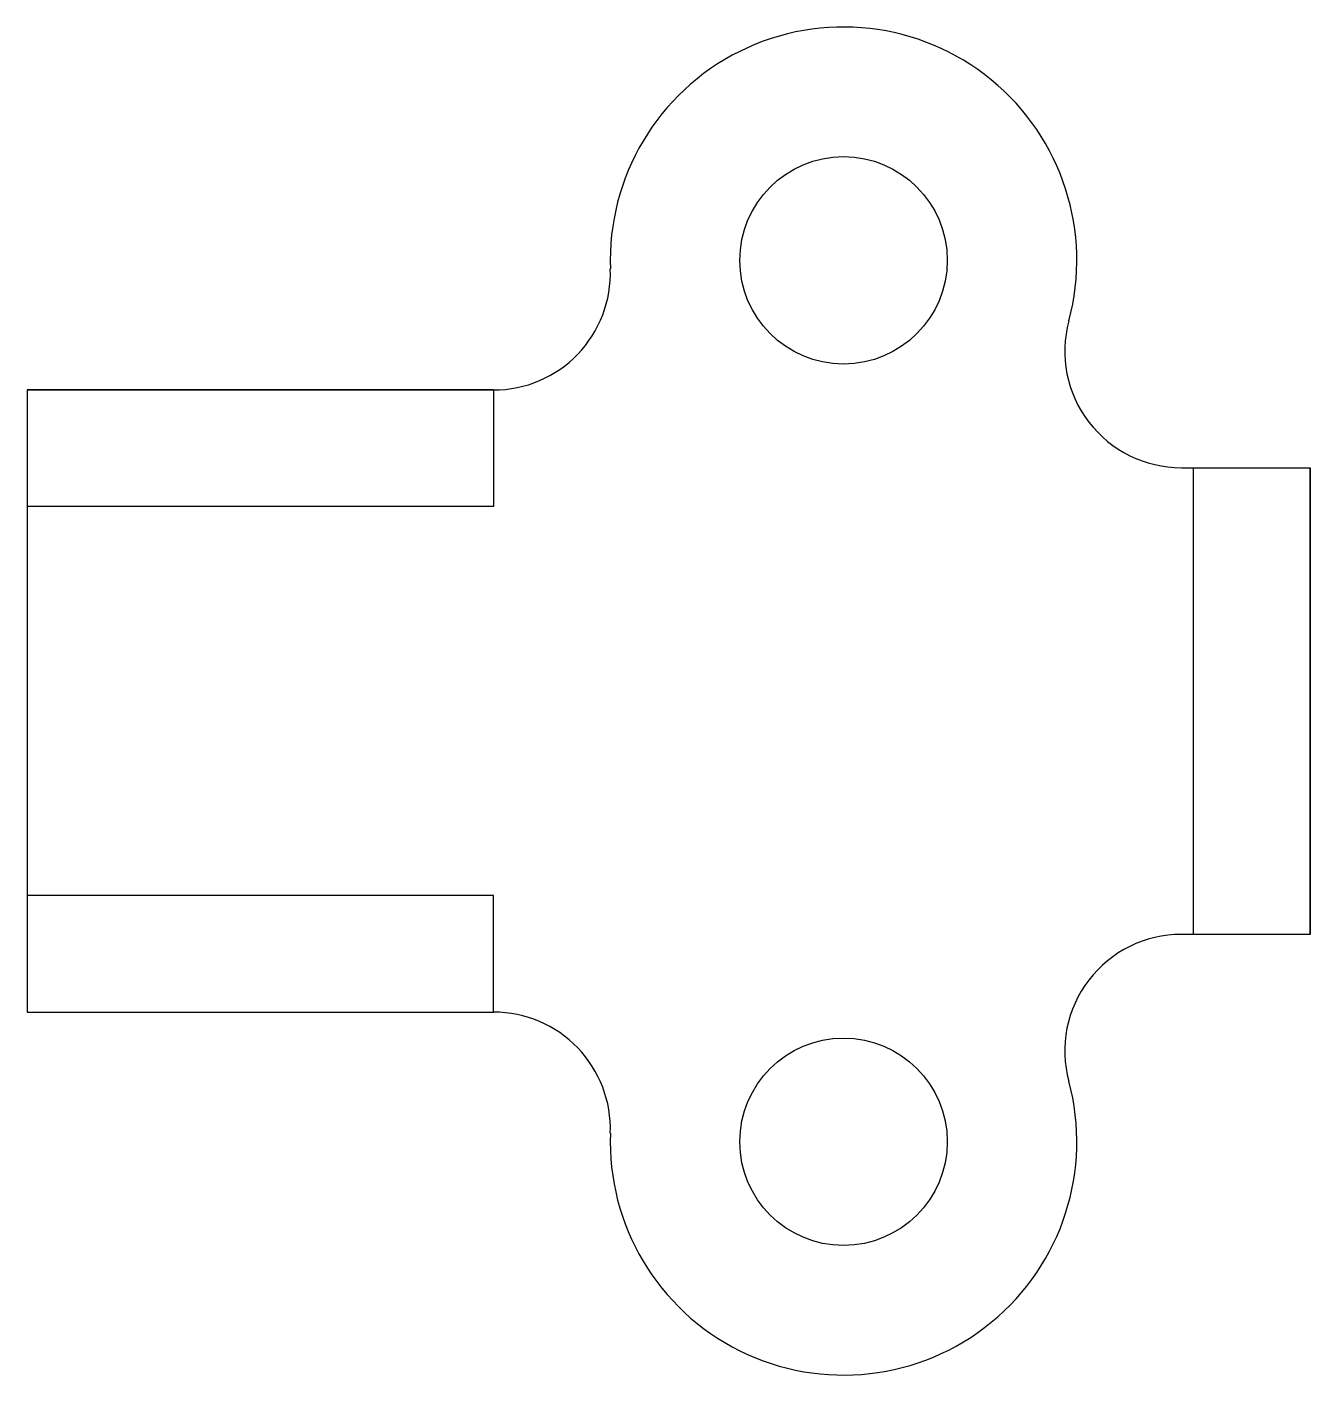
# Model space of a CAD drawing. Header units: millimetres. Extents: x 25 to 124, y 11 to 115.
import ezdxf

# ---------------------------------------------------------------- set-up
doc = ezdxf.new("R2010")
doc.units = ezdxf.units.MM
doc.header["$MEASUREMENT"] = 0

msp = doc.modelspace()

# ---------------------------------------------------------------- linework, layer by layer
for p, q in [((25.21, 87.42), (25.21, 39.42)), ((25.21, 87.42), (61.22, 87.42)), ((61.21, 87.42), (61.21, 78.42)), ((114.28, 81.42), (124.21, 81.42)), ((115.21, 63.42), (115.21, 81.42)), ((124.21, 81.42), (124.21, 45.42)), ((61.21, 78.42), (25.21, 78.42)), ((115.21, 45.42), (115.21, 63.42)), ((61.21, 48.42), (25.21, 48.42)), ((61.21, 39.42), (61.21, 48.42)), ((124.21, 45.42), (114.28, 45.42)), ((25.21, 39.42), (61.22, 39.42))]:
    msp.add_line(p, q)
at = {"extrusion": (0, -1, 6.12323e-17)}
for p, q in [((25.21, 87.42), (61.21, 87.42)), ((25.21, 87.42), (25.21, 87.42, 30)), ((61.21, 87.42), (61.21, 87.42, 30))]:
    msp.add_line(p, q, dxfattribs=at)
at = {"extrusion": (1, -6.12323e-17, 3.06162e-16)}
for p, q in [((124.21, 45.42), (124.21, 81.42)), ((124.21, 81.42), (124.21, 81.42, 30)), ((124.21, 45.42), (124.21, 45.42, 30))]:
    msp.add_line(p, q, dxfattribs=at)
for centre in [(88.21, 97.42), (88.21, 29.42)]:
    msp.add_circle(centre, 8)
at = {"extrusion": (0, -1, 6.12323e-17)}
msp.add_circle((43.21, 30, -87.42), 9, dxfattribs=at)
at = {"extrusion": (1, -6.12323e-17, 3.06162e-16)}
msp.add_circle((63.42, 30, 124.21), 9, dxfattribs=at)
for centre, radius, start, end in [((88.21, 97.42), 18, 344.9739, 182.1226), ((61.22, 96.42), 9, 270, 2.1226), ((114.28, 90.42), 9, 164.9739, 270), ((114.28, 36.42), 9, 90, 195.0261), ((61.22, 30.42), 9, 357.8774, 90), ((88.21, 29.42), 18, 177.8774, 15.0261)]:
    msp.add_arc(centre, radius, start, end)
at = {"extrusion": (0, -1, 6.12323e-17)}
msp.add_arc((43.21, 30, -87.42), 18, 0, 180, dxfattribs=at)
at = {"extrusion": (1, -6.12323e-17, 3.06162e-16)}
msp.add_arc((63.42, 30, 124.21), 18, 0, 180, dxfattribs=at)

doc.saveas('drawing.dxf')
